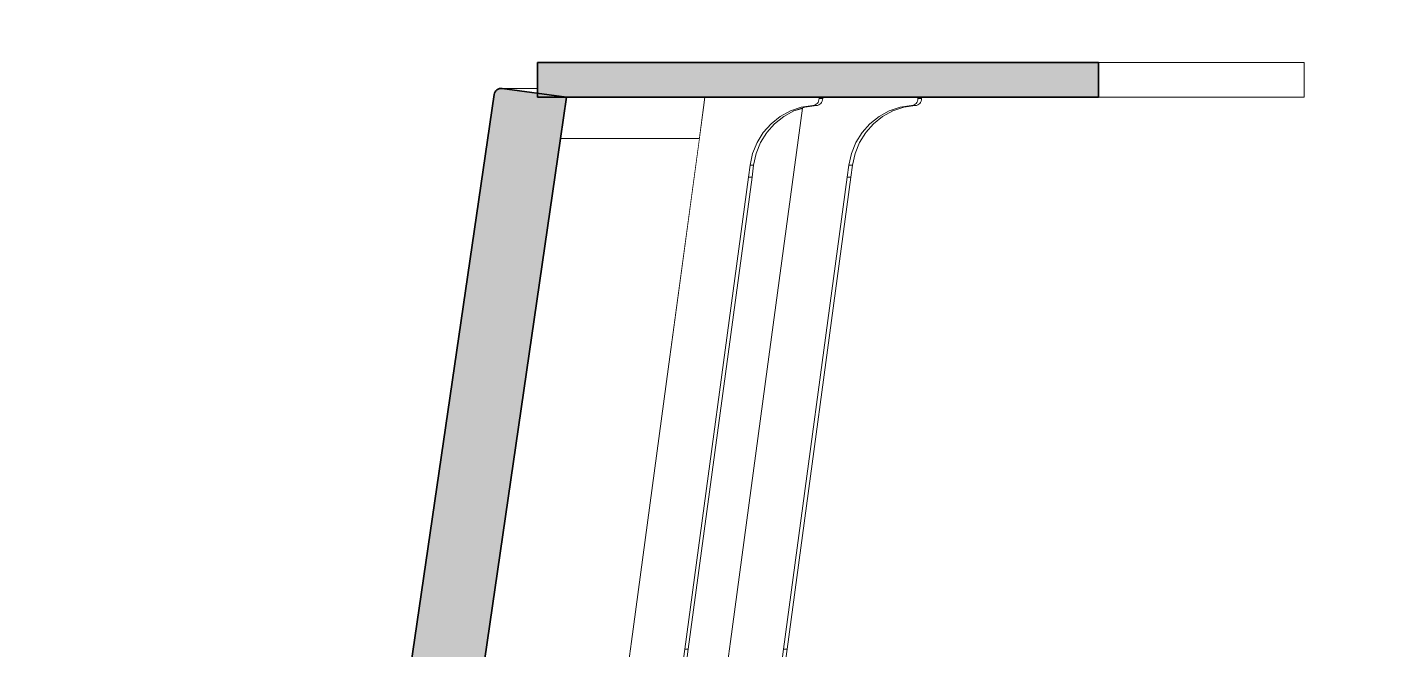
# Model space of a CAD drawing. Header units: millimetres. Extents: x -48147 to 1422273, y -494195 to 18123.
# Drawn here: x 1393811 to 1394780, y -487378 to -486930 of the extents above; entities that cross this region are included whole.
import ezdxf

# ---------------------------------------------------------------- set-up
doc = ezdxf.new("R2010")
doc.units = ezdxf.units.MM
doc.header["$MEASUREMENT"] = 0
doc.linetypes.add('Wipeout_Contour', pattern=[1000, 0, -1000])
for name, color, linetype in [('New_A-20-M_Roof', 7, 'Continuous'), ('New_A-25-M_Wall_Int', 7, 'Continuous'), ('New_A-35-M_FFE_Fixed', 7, 'Continuous')]:
    doc.layers.add(name, color=color, linetype=linetype)
doc.layers.add('New_A-35-M_FFE_Fixed_Pen_No__1', color=7, linetype='Continuous', lineweight=13)
doc.layers.add('New_A-35-M_FFE_Fixed_Pen_No__104', color=7, linetype='Continuous', lineweight=15, true_color=0xa6a6a6)
doc.layers.add('New_A-35-M_FFE_Fixed_Pen_No__44', color=7, linetype='Continuous', lineweight=35, true_color=0x444444)

# ---------------------------------------------------------------- blocks, each defined once
blk = doc.blocks.new('Section Elem_187_2', base_point=(1383917.51, -489195.03))
at = {"color": 254, "linetype": 'Wipeout_Contour', "lineweight": 0, "ltscale": 5913535.583764167}
blk.add_wipeout([(1398261.86, -487179.4), (1392658.72, -489125.14), (1392664.88, -489142.89), (1398261.86, -487199.29)], dxfattribs=at).dxf.layer = 'New_A-20-M_Roof'
blk = doc.blocks.new('Section Elem_294_2', base_point=(1383917.51, -489195.03))
at = {"color": 254, "linetype": 'Wipeout_Contour', "lineweight": 0, "ltscale": 5908912.625690381}
blk.add_wipeout([(1394582.15, -486980.1), (1394730.01, -486980.1), (1394730.01, -486955.1), (1394582.15, -486955.1)], dxfattribs=at).dxf.layer = 'New_A-35-M_FFE_Fixed'
at = {"color": 254, "linetype": 'Wipeout_Contour', "lineweight": 0, "ltscale": 5907067.941342424}
blk.add_wipeout([(1394151.94, -486973.84), (1394152.95, -486973.88), (1394178.39, -486973.88), (1394178.39, -486973.84)], dxfattribs=at).dxf.layer = 'New_A-35-M_FFE_Fixed'
at = {"color": 254, "linetype": 'Wipeout_Contour', "lineweight": 0, "ltscale": 5908164.538229689}
blk.add_wipeout([(1394454.72, -486981.19), (1394454.72, -486980.1), (1394452.13, -486980.1), (1394452.13, -486981.19)], dxfattribs=at).dxf.layer = 'New_A-35-M_FFE_Fixed'
at = {"color": 254, "linetype": 'Wipeout_Contour', "lineweight": 0, "ltscale": 5907897.502794207}
blk.add_wipeout([(1394380.87, -486982.13), (1394380.62, -486983.04), (1394383.2, -486983.04), (1394383.46, -486982.13)], dxfattribs=at).dxf.layer = 'New_A-35-M_FFE_Fixed'
at = {"color": 254, "linetype": 'Wipeout_Contour', "lineweight": 0, "ltscale": 5908139.897408191}
blk.add_wipeout([(1394441.94, -486987.39), (1394450.16, -486986.18), (1394447.57, -486986.18), (1394439.36, -486987.39)], dxfattribs=at).dxf.layer = 'New_A-35-M_FFE_Fixed'
at = {"color": 254, "linetype": 'Wipeout_Contour', "lineweight": 0, "ltscale": 5908067.501674497}
blk.add_wipeout([(1394420.14, -486999.31), (1394426.71, -486994.06), (1394424.12, -486994.06), (1394417.55, -486999.31)], dxfattribs=at).dxf.layer = 'New_A-35-M_FFE_Fixed'
at = {"color": 254, "linetype": 'Wipeout_Contour', "lineweight": 0, "ltscale": 5907773.3242885}
blk.add_wipeout([(1394340.78, -487005.65), (1394336.3, -487012.89), (1394338.89, -487012.89), (1394343.36, -487005.65)], dxfattribs=at).dxf.layer = 'New_A-35-M_FFE_Fixed'
at = {"color": 254, "linetype": 'Wipeout_Contour', "lineweight": 0, "ltscale": 5908037.605167501}
blk.add_wipeout([(1394406.86, -487020.81), (1394410.07, -487012.89), (1394407.48, -487012.89), (1394404.27, -487020.81)], dxfattribs=at).dxf.layer = 'New_A-35-M_FFE_Fixed'
at = {"color": 254, "linetype": 'Wipeout_Contour', "lineweight": 0, "ltscale": 5907775.478244738}
blk.add_wipeout([(1394331.25, -487029.19), (1394330.11, -487037.63), (1394332.7, -487037.63), (1394333.84, -487029.19)], dxfattribs=at).dxf.layer = 'New_A-35-M_FFE_Fixed'
at = {"color": 254, "linetype": 'Wipeout_Contour', "lineweight": 0, "ltscale": 5908044.255422319}
blk.add_wipeout([(1394403.87, -487037.63), (1394405.01, -487029.19), (1394402.42, -487029.19), (1394401.29, -487037.63)], dxfattribs=at).dxf.layer = 'New_A-35-M_FFE_Fixed'
at = {"layer": 'New_A-35-M_FFE_Fixed_Pen_No__1', "linetype": 'Continuous'}
for p, q in [((1394730.01, -486955.1), (1394582.15, -486955.1)), ((1394730.01, -486955.1), (1394730.01, -486980.1)), ((1394730.01, -486980.1), (1394582.15, -486980.1))]:
    blk.add_line(p, q, dxfattribs=at)
at = {"layer": 'New_A-35-M_FFE_Fixed_Pen_No__44', "linetype": 'Continuous'}
for q in [(1394178.39, -486955.1), (1394582.15, -486980.1)]:
    blk.add_line((1394582.15, -486955.1), q, dxfattribs=at)
at = {"color": 254, "linetype": 'Wipeout_Contour', "lineweight": 0, "ltscale": 5907896.585147605}
blk.add_wipeout([(1394379.64, -486984.63), (1394382.23, -486984.63), (1394382.79, -486983.88), (1394380.2, -486983.88)], dxfattribs=at).dxf.layer = 'New_A-35-M_FFE_Fixed'
at = {"color": 254, "linetype": 'Wipeout_Contour', "lineweight": 0, "ltscale": 5908087.652182199}
blk.add_wipeout([(1394426.71, -486994.06), (1394434.05, -486990.05), (1394431.46, -486990.05), (1394424.12, -486994.06)], dxfattribs=at).dxf.layer = 'New_A-35-M_FFE_Fixed'
at = {"color": 254, "linetype": 'Wipeout_Contour', "lineweight": 0, "ltscale": 5908156.22413192}
blk.add_wipeout([(1394450.16, -486986.18), (1394451.06, -486986.04), (1394448.48, -486986.04), (1394447.57, -486986.18)], dxfattribs=at).dxf.layer = 'New_A-35-M_FFE_Fixed'
at = {"color": 254, "linetype": 'Wipeout_Contour', "lineweight": 0, "ltscale": 5907783.388368002}
blk.add_wipeout([(1394346.38, -486999.31), (1394340.78, -487005.65), (1394343.36, -487005.65), (1394348.97, -486999.31)], dxfattribs=at).dxf.layer = 'New_A-35-M_FFE_Fixed'
at = {"color": 254, "linetype": 'Wipeout_Contour', "lineweight": 0, "ltscale": 5908052.167671946}
blk.add_wipeout([(1394414.54, -487005.65), (1394420.14, -486999.31), (1394417.55, -486999.31), (1394411.95, -487005.65)], dxfattribs=at).dxf.layer = 'New_A-35-M_FFE_Fixed'
at = {"color": 254, "linetype": 'Wipeout_Contour', "lineweight": 0, "ltscale": 5907768.826911937}
blk.add_wipeout([(1394336.3, -487012.89), (1394333.1, -487020.81), (1394335.69, -487020.81), (1394338.89, -487012.89)], dxfattribs=at).dxf.layer = 'New_A-35-M_FFE_Fixed'
at = {"color": 254, "linetype": 'Wipeout_Contour', "lineweight": 0, "ltscale": 5908038.806789598}
blk.add_wipeout([(1394406.86, -487020.81), (1394404.27, -487020.81), (1394402.42, -487029.19), (1394405.01, -487029.19)], dxfattribs=at).dxf.layer = 'New_A-35-M_FFE_Fixed'
at = {"color": 254, "linetype": 'Wipeout_Contour', "lineweight": 0, "ltscale": 5907916.650223113}
blk.add_wipeout([(1394284.26, -487377.64), (1394286.85, -487377.64), (1394332.7, -487037.63), (1394330.11, -487037.63)], dxfattribs=at).dxf.layer = 'New_A-35-M_FFE_Fixed'
at = {"color": 254, "linetype": 'Wipeout_Contour', "lineweight": 0, "ltscale": 5907890.473245302}
blk.add_wipeout([(1394378.16, -486985.72), (1394377.3, -486986.04), (1394379.89, -486986.04), (1394380.75, -486985.72)], dxfattribs=at).dxf.layer = 'New_A-35-M_FFE_Fixed'
at = {"color": 254, "linetype": 'Wipeout_Contour', "lineweight": 0, "ltscale": 5908112.024036557}
blk.add_wipeout([(1394434.05, -486990.05), (1394441.94, -486987.39), (1394439.36, -486987.39), (1394431.46, -486990.05)], dxfattribs=at).dxf.layer = 'New_A-35-M_FFE_Fixed'
at = {"color": 254, "linetype": 'Wipeout_Contour', "lineweight": 0, "ltscale": 5908166.167690764}
blk.add_wipeout([(1394453.96, -486983.88), (1394454.38, -486983.04), (1394451.79, -486983.04), (1394451.38, -486983.88)], dxfattribs=at).dxf.layer = 'New_A-35-M_FFE_Fixed'
at = {"color": 254, "linetype": 'Wipeout_Contour', "lineweight": 0, "ltscale": 5908042.103079421}
blk.add_wipeout([(1394410.07, -487012.89), (1394414.54, -487005.65), (1394411.95, -487005.65), (1394407.48, -487012.89)], dxfattribs=at).dxf.layer = 'New_A-35-M_FFE_Fixed'
at = {"color": 254, "linetype": 'Wipeout_Contour', "lineweight": 0, "ltscale": 5907770.029076152}
blk.add_wipeout([(1394333.1, -487020.81), (1394331.25, -487029.19), (1394333.84, -487029.19), (1394335.69, -487020.81)], dxfattribs=at).dxf.layer = 'New_A-35-M_FFE_Fixed'
at = {"color": 254, "linetype": 'Wipeout_Contour', "lineweight": 0, "ltscale": 5907893.06559365}
blk.add_wipeout([(1394378.95, -486985.25), (1394378.16, -486985.72), (1394380.75, -486985.72), (1394381.54, -486985.25)], dxfattribs=at).dxf.layer = 'New_A-35-M_FFE_Fixed'
at = {"color": 254, "linetype": 'Wipeout_Contour', "lineweight": 0, "ltscale": 5908165.366306842}
blk.add_wipeout([(1394453.4, -486984.63), (1394453.96, -486983.88), (1394451.38, -486983.88), (1394450.81, -486984.63)], dxfattribs=at).dxf.layer = 'New_A-35-M_FFE_Fixed'
at = {"color": 254, "linetype": 'Wipeout_Contour', "lineweight": 0, "ltscale": 5907887.443148494}
blk.add_wipeout([(1394379.89, -486986.04), (1394377.3, -486986.04), (1394376.4, -486986.18), (1394378.99, -486986.18)], dxfattribs=at).dxf.layer = 'New_A-35-M_FFE_Fixed'
at = {"color": 254, "linetype": 'Wipeout_Contour', "lineweight": 0, "ltscale": 5908161.846650312}
blk.add_wipeout([(1394451.93, -486985.72), (1394452.71, -486985.25), (1394450.13, -486985.25), (1394449.34, -486985.72)], dxfattribs=at).dxf.layer = 'New_A-35-M_FFE_Fixed'
at = {"color": 254, "linetype": 'Wipeout_Contour', "lineweight": 0, "ltscale": 5907871.116560948}
blk.add_wipeout([(1394368.18, -486987.39), (1394370.77, -486987.39), (1394378.99, -486986.18), (1394376.4, -486986.18)], dxfattribs=at).dxf.layer = 'New_A-35-M_FFE_Fixed'
at = {"color": 254, "linetype": 'Wipeout_Contour', "lineweight": 0, "ltscale": 5908159.254260909}
blk.add_wipeout([(1394451.06, -486986.04), (1394451.93, -486985.72), (1394449.34, -486985.72), (1394448.48, -486986.04)], dxfattribs=at).dxf.layer = 'New_A-35-M_FFE_Fixed'
at = {"color": 254, "linetype": 'Wipeout_Contour', "lineweight": 0, "ltscale": 5907843.243474051}
blk.add_wipeout([(1394370.77, -486987.39), (1394368.18, -486987.39), (1394360.29, -486990.05), (1394362.87, -486990.05)], dxfattribs=at).dxf.layer = 'New_A-35-M_FFE_Fixed'
at = {"color": 254, "linetype": 'Wipeout_Contour', "lineweight": 0, "ltscale": 5907897.386473661}
blk.add_wipeout([(1394380.62, -486983.04), (1394380.2, -486983.88), (1394382.79, -486983.88), (1394383.2, -486983.04)], dxfattribs=at).dxf.layer = 'New_A-35-M_FFE_Fixed'
at = {"color": 254, "linetype": 'Wipeout_Contour', "lineweight": 0, "ltscale": 5908163.908581149}
blk.add_wipeout([(1394452.71, -486985.25), (1394453.4, -486984.63), (1394450.81, -486984.63), (1394450.13, -486985.25)], dxfattribs=at).dxf.layer = 'New_A-35-M_FFE_Fixed'
at = {"color": 254, "linetype": 'Wipeout_Contour', "lineweight": 0, "ltscale": 5908165.711284664}
blk.add_wipeout([(1394454.64, -486982.13), (1394454.72, -486981.19), (1394452.13, -486981.19), (1394452.05, -486982.13)], dxfattribs=at).dxf.layer = 'New_A-35-M_FFE_Fixed'
at = {"color": 254, "linetype": 'Wipeout_Contour', "lineweight": 0, "ltscale": 5907895.127476031}
blk.add_wipeout([(1394379.64, -486984.63), (1394378.95, -486985.25), (1394381.54, -486985.25), (1394382.23, -486984.63)], dxfattribs=at).dxf.layer = 'New_A-35-M_FFE_Fixed'
at = {"color": 254, "linetype": 'Wipeout_Contour', "lineweight": 0, "ltscale": 5907798.721895152}
blk.add_wipeout([(1394352.95, -486994.06), (1394346.38, -486999.31), (1394348.97, -486999.31), (1394355.53, -486994.06)], dxfattribs=at).dxf.layer = 'New_A-35-M_FFE_Fixed'
at = {"color": 254, "linetype": 'Wipeout_Contour', "lineweight": 0, "ltscale": 5907896.929948987}
blk.add_wipeout([(1394380.96, -486981.19), (1394380.87, -486982.13), (1394383.46, -486982.13), (1394383.55, -486981.19)], dxfattribs=at).dxf.layer = 'New_A-35-M_FFE_Fixed'
at = {"color": 254, "linetype": 'Wipeout_Contour', "lineweight": 0, "ltscale": 5907818.871979168}
blk.add_wipeout([(1394352.95, -486994.06), (1394355.53, -486994.06), (1394362.87, -486990.05), (1394360.29, -486990.05)], dxfattribs=at).dxf.layer = 'New_A-35-M_FFE_Fixed'
at = {"color": 254, "linetype": 'Wipeout_Contour', "lineweight": 0, "ltscale": 5908166.284070841}
blk.add_wipeout([(1394454.38, -486983.04), (1394454.64, -486982.13), (1394452.05, -486982.13), (1394451.79, -486983.04)], dxfattribs=at).dxf.layer = 'New_A-35-M_FFE_Fixed'
at = {"color": 254, "linetype": 'Wipeout_Contour', "lineweight": 0, "ltscale": 5907895.756832324}
blk.add_wipeout([(1394380.96, -486980.1), (1394380.96, -486981.19), (1394383.55, -486981.19), (1394383.55, -486980.1)], dxfattribs=at).dxf.layer = 'New_A-35-M_FFE_Fixed'
at = {"color": 254, "linetype": 'Wipeout_Contour', "lineweight": 0, "ltscale": 128502527.3361817}
blk.add_wipeout([(1394080.62, -488169.06), (1394080.53, -488170.03), (1394080.53, -488171.03), (1394203.23, -488171.03), (1394203.23, -488153.68), (1394197.16, -488147.85), (1394191.27, -488139.11), (1394187.3, -488129.27), (1394185.44, -488118.78), (1394185.76, -488108.12), (1394203.23, -487978.55), (1394203.23, -487843.53), (1394221.44, -487843.53), (1394331.25, -487029.19), (1394333.1, -487020.81), (1394336.3, -487012.89), (1394340.78, -487005.65), (1394346.38, -486999.31), (1394352.95, -486994.06), (1394360.29, -486990.05), (1394368.18, -486987.39), (1394376.4, -486986.18), (1394377.3, -486986.04), (1394378.16, -486985.72), (1394378.95, -486985.25), (1394379.64, -486984.63), (1394380.2, -486983.88), (1394380.62, -486983.04), (1394380.87, -486982.13), (1394380.96, -486981.19), (1394380.96, -486980.1), (1394298.88, -486980.1), (1394294.85, -487009.82), (1394195.16, -487749.15), (1394193.98, -487754.38), (1394191.93, -487759.3), (1394189.07, -487763.77), (1394185.48, -487767.64), (1394181.28, -487770.78), (1394176.61, -487773.1), (1394171.62, -487774.53), (1394166.46, -487775.01), (1394117.01, -487775.01), (1394117, -487778.63), (1394117, -487782.26), (1394117.01, -487785.88), (1394117.02, -487789.51), (1394117.05, -487793.13), (1394117.08, -487796.76), (1394117.12, -487800.38), (1394117.17, -487804.01), (1394117.26, -487808.69), (1394117.35, -487813.36), (1394117.46, -487818.04), (1394117.59, -487822.72), (1394117.73, -487827.4), (1394117.88, -487832.07), (1394118.06, -487836.75), (1394118.22, -487840.77), (1394124.69, -487841.93), (1394134.36, -487843.64), (1394144.04, -487845.31), (1394153.73, -487846.95), (1394159.09, -487848.48), (1394164.06, -487851.04), (1394168.47, -487854.54), (1394172.15, -487858.84), (1394174.98, -487863.79), (1394176.84, -487869.21), (1394177.66, -487874.9), (1394177.43, -487880.65), (1394146.05, -488113.33), (1394143.71, -488123.77), (1394139.6, -488133.62), (1394133.87, -488142.56), (1394126.69, -488150.3), (1394118.3, -488156.58), (1394108.96, -488161.23), (1394098.97, -488164.07), (1394088.65, -488165.03), (1394085.36, -488165.03), (1394084.42, -488165.13), (1394083.51, -488165.41), (1394082.68, -488165.87), (1394081.95, -488166.5), (1394081.35, -488167.25), (1394080.9, -488168.12)], dxfattribs=at).dxf.layer = 'New_A-35-M_FFE_Fixed'
at = {"color": 254, "linetype": 'Wipeout_Contour', "lineweight": 0, "ltscale": 4430314.220623776}
blk.add_wipeout([(1394152.95, -486973.88), (1394178.39, -486977.31), (1394178.39, -486973.88)], dxfattribs=at).dxf.layer = 'New_A-35-M_FFE_Fixed'
at = {"color": 254, "linetype": 'Wipeout_Contour', "lineweight": 0, "ltscale": 5907403.52049557}
blk.add_wipeout([(1394194.8, -487009.82), (1394294.85, -487009.82), (1394298.88, -486980.1), (1394199.09, -486980.1)], dxfattribs=at).dxf.layer = 'New_A-35-M_FFE_Fixed'
at = {"color": 254, "linetype": 'Wipeout_Contour', "lineweight": 0, "ltscale": 5908185.416449336}
blk.add_wipeout([(1394403.87, -487037.63), (1394401.29, -487037.63), (1394355.44, -487377.64), (1394358.03, -487377.64)], dxfattribs=at).dxf.layer = 'New_A-35-M_FFE_Fixed'
at = {"layer": 'New_A-35-M_FFE_Fixed_Pen_No__1', "linetype": 'Continuous'}
for p, q in [((1394151.94, -486973.84), (1394178.39, -486973.84)), ((1394152.95, -486973.88), (1394178.39, -486973.88))]:
    blk.add_line(p, q, dxfattribs=at)
at = {"layer": 'New_A-35-M_FFE_Fixed_Pen_No__44', "linetype": 'Continuous'}
blk.add_line((1394178.39, -486955.1), (1394178.39, -486980.1), dxfattribs=at)
at = {"color": 254, "linetype": 'Wipeout_Contour', "lineweight": 0, "ltscale": 5907707.621542335}
blk.add_wipeout([(1394087.37, -487749.08), (1394195.17, -487749.08), (1394294.85, -487009.82), (1394194.8, -487009.82)], dxfattribs=at).dxf.layer = 'New_A-35-M_FFE_Fixed'
at = {"layer": 'New_A-35-M_FFE_Fixed_Pen_No__104', "linetype": 'Continuous'}
blk.add_hatch(color=256, dxfattribs=at).paths.add_polyline_path([(1394147.35, -486977.19), (1394147.11, -486978.14), (1394085.19, -487402.55), (1394082.59, -487417.94), (1394079.33, -487433.21), (1394075.39, -487448.34), (1394070.79, -487463.28), (1394065.54, -487478.03), (1394059.65, -487492.54), (1394053.12, -487506.81), (1394045.97, -487520.79), (1394038.4, -487539.96), (1394032.49, -487559.66), (1394028.27, -487579.77), (1394025.77, -487600.14), (1394025, -487620.64), (1394025.98, -487641.14), (1394028.69, -487661.48), (1394033.11, -487681.55), (1394034.75, -487688.39), (1394036.06, -487695.3), (1394037.03, -487702.26), (1394037.66, -487709.25), (1394037.96, -487716.27), (1394037.91, -487723.29), (1394037.53, -487730.3), (1394036.81, -487737.29), (1394036.78, -487738.26), (1394036.95, -487739.22), (1394037.3, -487740.12), (1394037.84, -487740.95), (1394038.52, -487741.66), (1394039.34, -487742.22), (1394040.25, -487742.63), (1394041.23, -487742.85), (1394087.37, -487749.08), (1394194.8, -487009.82), (1394199.09, -486980.1), (1394152.95, -486973.88), (1394151.94, -486973.84), (1394150.94, -486973.99), (1394149.99, -486974.33), (1394149.12, -486974.84), (1394148.37, -486975.51), (1394147.78, -486976.3)])
at = {"layer": 'New_A-35-M_FFE_Fixed_Pen_No__44', "linetype": 'Continuous', "flags": 128}
for points in [[(1394199.09, -486980.1), (1394152.95, -486973.88), (1394151.94, -486973.84), (1394150.94, -486973.99), (1394149.99, -486974.33), (1394149.12, -486974.84), (1394148.37, -486975.51), (1394147.78, -486976.3), (1394147.35, -486977.19), (1394147.11, -486978.14), (1394085.19, -487402.55)], [(1394199.09, -486980.1), (1394194.8, -487009.82), (1394087.37, -487749.08)]]:
    blk.add_lwpolyline(points, dxfattribs=at)
at = {"color": 254, "linetype": 'Wipeout_Contour', "lineweight": 0, "ltscale": 48741456.22307502}
blk.add_wipeout([(1394253.61, -487843.53), (1394292.62, -487843.53), (1394402.42, -487029.19), (1394404.27, -487020.81), (1394407.48, -487012.89), (1394411.95, -487005.65), (1394417.55, -486999.31), (1394424.12, -486994.06), (1394431.46, -486990.05), (1394439.36, -486987.39), (1394447.57, -486986.18), (1394448.48, -486986.04), (1394449.34, -486985.72), (1394450.13, -486985.25), (1394450.81, -486984.63), (1394451.38, -486983.88), (1394451.79, -486983.04), (1394452.05, -486982.13), (1394452.13, -486981.19), (1394452.13, -486980.1), (1394383.55, -486980.1), (1394383.55, -486981.19), (1394383.46, -486982.13), (1394383.2, -486983.04), (1394382.79, -486983.88), (1394382.23, -486984.63), (1394381.54, -486985.25), (1394380.75, -486985.72), (1394379.89, -486986.04), (1394378.99, -486986.18), (1394370.77, -486987.39), (1394368.97, -486988), (1394367.75, -486997.04)], dxfattribs=at).dxf.layer = 'New_A-35-M_FFE_Fixed'
at = {"layer": 'New_A-35-M_FFE_Fixed_Pen_No__104', "linetype": 'Continuous'}
blk.add_hatch(color=256, dxfattribs=at).paths.add_polyline_path([(1394582.15, -486980.1), (1394582.15, -486955.1), (1394178.39, -486955.1), (1394178.39, -486980.1)])
at = {"layer": 'New_A-35-M_FFE_Fixed_Pen_No__1', "linetype": 'Continuous'}
for p, q in [((1394380.96, -486981.19), (1394380.87, -486982.13)), ((1394380.96, -486980.1), (1394380.96, -486981.19)), ((1394380.96, -486981.19), (1394383.55, -486981.19)), ((1394383.55, -486981.19), (1394383.46, -486982.13)), ((1394383.55, -486980.1), (1394383.55, -486981.19)), ((1394452.05, -486982.13), (1394452.13, -486981.19)), ((1394452.13, -486981.19), (1394452.13, -486980.1)), ((1394454.72, -486981.19), (1394452.13, -486981.19)), ((1394454.64, -486982.13), (1394454.72, -486981.19)), ((1394454.72, -486981.19), (1394454.72, -486980.1)), ((1394377.3, -486986.04), (1394376.4, -486986.18)), ((1394376.4, -486986.18), (1394378.99, -486986.18)), ((1394378.16, -486985.72), (1394377.3, -486986.04)), ((1394378.95, -486985.25), (1394378.16, -486985.72)), ((1394379.64, -486984.63), (1394378.95, -486985.25)), ((1394379.89, -486986.04), (1394378.99, -486986.18)), ((1394380.2, -486983.88), (1394379.64, -486984.63)), ((1394380.75, -486985.72), (1394379.89, -486986.04)), ((1394380.62, -486983.04), (1394380.2, -486983.88)), ((1394380.87, -486982.13), (1394380.62, -486983.04)), ((1394381.54, -486985.25), (1394380.75, -486985.72)), ((1394382.23, -486984.63), (1394381.54, -486985.25)), ((1394382.79, -486983.88), (1394382.23, -486984.63)), ((1394383.2, -486983.04), (1394382.79, -486983.88)), ((1394383.46, -486982.13), (1394383.2, -486983.04)), ((1394424.12, -486994.06), (1394431.46, -486990.05)), ((1394426.71, -486994.06), (1394434.05, -486990.05)), ((1394431.46, -486990.05), (1394439.36, -486987.39)), ((1394434.05, -486990.05), (1394441.94, -486987.39)), ((1394439.36, -486987.39), (1394447.57, -486986.18)), ((1394441.94, -486987.39), (1394450.16, -486986.18)), ((1394447.57, -486986.18), (1394448.48, -486986.04)), ((1394450.16, -486986.18), (1394447.57, -486986.18)), ((1394448.48, -486986.04), (1394449.34, -486985.72)), ((1394449.34, -486985.72), (1394450.13, -486985.25)), ((1394450.13, -486985.25), (1394450.81, -486984.63)), ((1394450.16, -486986.18), (1394451.06, -486986.04)), ((1394450.81, -486984.63), (1394451.38, -486983.88)), ((1394451.06, -486986.04), (1394451.93, -486985.72)), ((1394451.38, -486983.88), (1394451.79, -486983.04)), ((1394451.79, -486983.04), (1394452.05, -486982.13)), ((1394451.93, -486985.72), (1394452.71, -486985.25)), ((1394452.71, -486985.25), (1394453.4, -486984.63)), ((1394453.4, -486984.63), (1394453.96, -486983.88)), ((1394453.96, -486983.88), (1394454.38, -486983.04)), ((1394454.38, -486983.04), (1394454.64, -486982.13)), ((1394411.95, -487005.65), (1394417.55, -486999.31)), ((1394414.54, -487005.65), (1394420.14, -486999.31)), ((1394417.55, -486999.31), (1394424.12, -486994.06)), ((1394420.14, -486999.31), (1394426.71, -486994.06)), ((1394407.48, -487012.89), (1394411.95, -487005.65)), ((1394410.07, -487012.89), (1394414.54, -487005.65)), ((1394404.27, -487020.81), (1394407.48, -487012.89)), ((1394406.86, -487020.81), (1394410.07, -487012.89)), ((1394401.29, -487037.63), (1394402.42, -487029.19)), ((1394402.42, -487029.19), (1394404.27, -487020.81)), ((1394405.01, -487029.19), (1394402.42, -487029.19)), ((1394403.87, -487037.63), (1394405.01, -487029.19)), ((1394405.01, -487029.19), (1394406.86, -487020.81)), ((1394403.87, -487037.63), (1394401.29, -487037.63))]:
    blk.add_line(p, q, dxfattribs=at)
at = {"layer": 'New_A-35-M_FFE_Fixed_Pen_No__44', "linetype": 'Continuous'}
blk.add_line((1394582.15, -486980.1), (1394178.39, -486980.1), dxfattribs=at)
at = {"color": 254, "linetype": 'Wipeout_Contour', "lineweight": 0, "ltscale": 16246771.4057436}
blk.add_wipeout([(1394236.76, -487749.15), (1394266.33, -487749.15), (1394367.75, -486997.04), (1394368.97, -486988), (1394362.87, -486990.05), (1394355.53, -486994.06), (1394348.97, -486999.31), (1394343.36, -487005.65), (1394338.89, -487012.89), (1394335.69, -487020.81), (1394333.84, -487029.19)], dxfattribs=at).dxf.layer = 'New_A-35-M_FFE_Fixed'
at = {"layer": 'New_A-35-M_FFE_Fixed_Pen_No__1', "linetype": 'Continuous'}
for p, q in [((1394297.85, -486987.53), (1394298.86, -486980.1)), ((1394272.45, -487175.95), (1394297.85, -486987.53)), ((1394368.97, -486988), (1394343.62, -487175.95)), ((1394360.29, -486990.05), (1394352.95, -486994.06)), ((1394362.87, -486990.05), (1394355.53, -486994.06)), ((1394368.18, -486987.39), (1394360.29, -486990.05)), ((1394370.77, -486987.39), (1394362.87, -486990.05)), ((1394376.4, -486986.18), (1394368.18, -486987.39)), ((1394378.99, -486986.18), (1394370.77, -486987.39)), ((1394346.38, -486999.31), (1394340.78, -487005.65)), ((1394348.97, -486999.31), (1394343.36, -487005.65)), ((1394352.95, -486994.06), (1394346.38, -486999.31)), ((1394355.53, -486994.06), (1394348.97, -486999.31)), ((1394194.8, -487009.82), (1394294.86, -487009.82)), ((1394340.78, -487005.65), (1394336.3, -487012.89)), ((1394343.36, -487005.65), (1394338.89, -487012.89)), ((1394336.3, -487012.89), (1394333.1, -487020.81)), ((1394338.89, -487012.89), (1394335.69, -487020.81)), ((1394331.25, -487029.19), (1394330.11, -487037.63)), ((1394333.1, -487020.81), (1394331.25, -487029.19)), ((1394331.25, -487029.19), (1394333.84, -487029.19)), ((1394333.84, -487029.19), (1394332.7, -487037.63)), ((1394335.69, -487020.81), (1394333.84, -487029.19)), ((1394330.11, -487037.63), (1394284.26, -487377.64)), ((1394332.7, -487037.63), (1394286.85, -487377.64)), ((1394330.11, -487037.63), (1394332.7, -487037.63)), ((1394355.44, -487377.64), (1394401.29, -487037.63)), ((1394358.03, -487377.64), (1394403.87, -487037.63)), ((1394246, -487372.11), (1394272.45, -487175.95)), ((1394343.62, -487175.95), (1394317.17, -487372.11)), ((1394201.37, -487703.05), (1394246, -487372.11)), ((1394284.26, -487377.64), (1394221.44, -487843.53)), ((1394286.85, -487377.64), (1394224.03, -487843.53)), ((1394317.17, -487372.11), (1394272.55, -487703.05)), ((1394284.26, -487377.64), (1394286.85, -487377.64)), ((1394292.62, -487843.53), (1394355.44, -487377.64)), ((1394295.2, -487843.53), (1394358.03, -487377.64)), ((1394358.03, -487377.64), (1394355.44, -487377.64))]:
    blk.add_line(p, q, dxfattribs=at)
blk = doc.blocks.new('Section Elem_576_2', base_point=(1383917.51, -489195.03))
at = {"color": 254, "linetype": 'Wipeout_Contour', "lineweight": 0, "ltscale": 32523021.99515742}
blk.add_wipeout([(1392690.51, -488957.53), (1391657.35, -488957.53), (1391657.35, -489195.03), (1398261.86, -489195.03), (1398261.86, -487199.29), (1392664.88, -489142.89), (1392658.72, -489125.14), (1398261.86, -487179.4), (1398261.86, -487041.03), (1398312.69, -487041.03), (1398312.69, -486929.53), (1397556.31, -486929.53), (1397556.31, -487267.53), (1396583.15, -487267.53), (1396583.15, -487605.53), (1395609.99, -487605.53), (1395609.99, -487943.53), (1394636.83, -487943.53), (1394636.83, -488281.53), (1393663.67, -488281.53), (1393663.67, -488619.53), (1392690.51, -488619.53)], dxfattribs=at).dxf.layer = 'New_A-25-M_Wall_Int'

msp = doc.modelspace()

# ---------------------------------------------------------------- block references
at = {"layer": 'New_A-20-M_Roof'}
msp.add_blockref('Section Elem_187_2', (1383917.51, -489195.03), dxfattribs=at)

# ---------------------------------------------------------------- next in the draw order: block references
at = {"layer": 'New_A-35-M_FFE_Fixed'}
msp.add_blockref('Section Elem_294_2', (1383917.51, -489195.03), dxfattribs=at)

# ---------------------------------------------------------------- next in the draw order: block references
at = {"layer": 'New_A-25-M_Wall_Int'}
msp.add_blockref('Section Elem_576_2', (1383917.51, -489195.03), dxfattribs=at)

doc.saveas('drawing.dxf')
